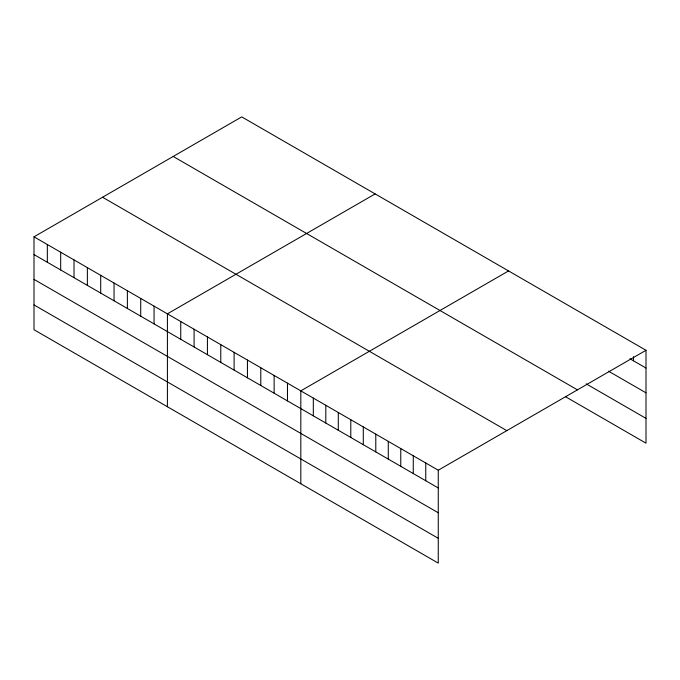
<?xml version="1.0" encoding="UTF-8"?>
<svg xmlns="http://www.w3.org/2000/svg" width="680" height="680" viewBox="0 0 680 680"><rect width="100%" height="100%" fill="white"/><g stroke="black" fill="none" stroke-linecap="round" stroke-linejoin="round"><path stroke-width="1.02" d="M34 236.819L438.26 470.22L438.26 563.116L34 329.715L34 236.819L241.74 116.883L646 350.285L646 443.181L565.675 396.805M375.148 193.902L167.407 313.837L167.407 406.742M508.546 270.929L300.815 390.864L300.815 483.76M438.26 470.22L646 350.285M629.935 358.76L646 368.033M608.515 371.186L646 392.827M586.202 383.86L646 418.378M173.188 156.459L577.447 389.861M102.553 197.243L506.812 430.644M34 254.566L438.26 487.968M34 279.37L438.26 512.771M34 304.921L438.26 538.313M633.505 356.643L633.505 360.817M425.765 463.004L425.765 480.752M413.27 455.787L413.27 473.543M400.775 448.579L400.775 466.327M388.28 441.363L388.28 459.111M375.785 434.146L375.785 451.894M363.29 426.929L363.29 444.686M350.795 419.721L350.795 437.469M338.3 412.505L338.3 430.253M325.805 405.288L325.805 423.036M313.31 398.08L313.31 415.828M287.47 383.163L287.47 400.911M274.133 375.462L274.133 393.21M260.788 367.752L260.788 385.509M247.452 360.051L247.452 377.8M234.107 352.35L234.107 370.099M220.77 344.649L220.77 362.398M207.425 336.949L207.425 354.697M194.089 329.248L194.089 346.995M180.744 321.547L180.744 339.295M154.062 306.136L154.062 323.884M140.726 298.435L140.726 316.183M127.381 290.734L127.381 308.482M114.044 283.033L114.044 300.781M100.7 275.332L100.7 293.08M87.363 267.631L87.363 285.379M74.018 259.922L74.018 277.678M60.681 252.221L60.681 269.977M47.336 244.519L47.336 262.267"/></g></svg>
